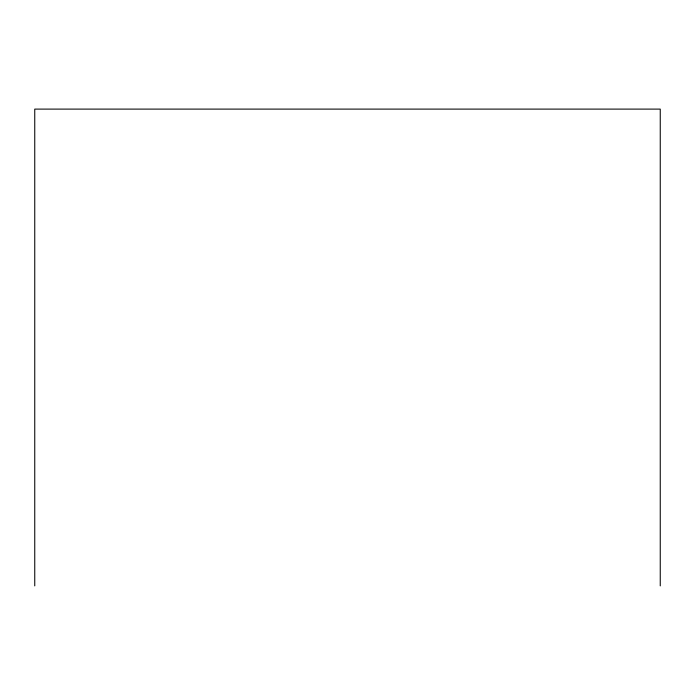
<?xml version="1.0" encoding="UTF-8"?>
<svg xmlns="http://www.w3.org/2000/svg" width="695" height="695" viewBox="0 0 695 695"><rect width="100%" height="100%" fill="white"/><g stroke="black" fill="none" stroke-linecap="round" stroke-linejoin="round"><path stroke-width="1.04" d="M660.25 585.894L660.25 109.106L34.75 109.106L34.75 585.894"/></g></svg>
